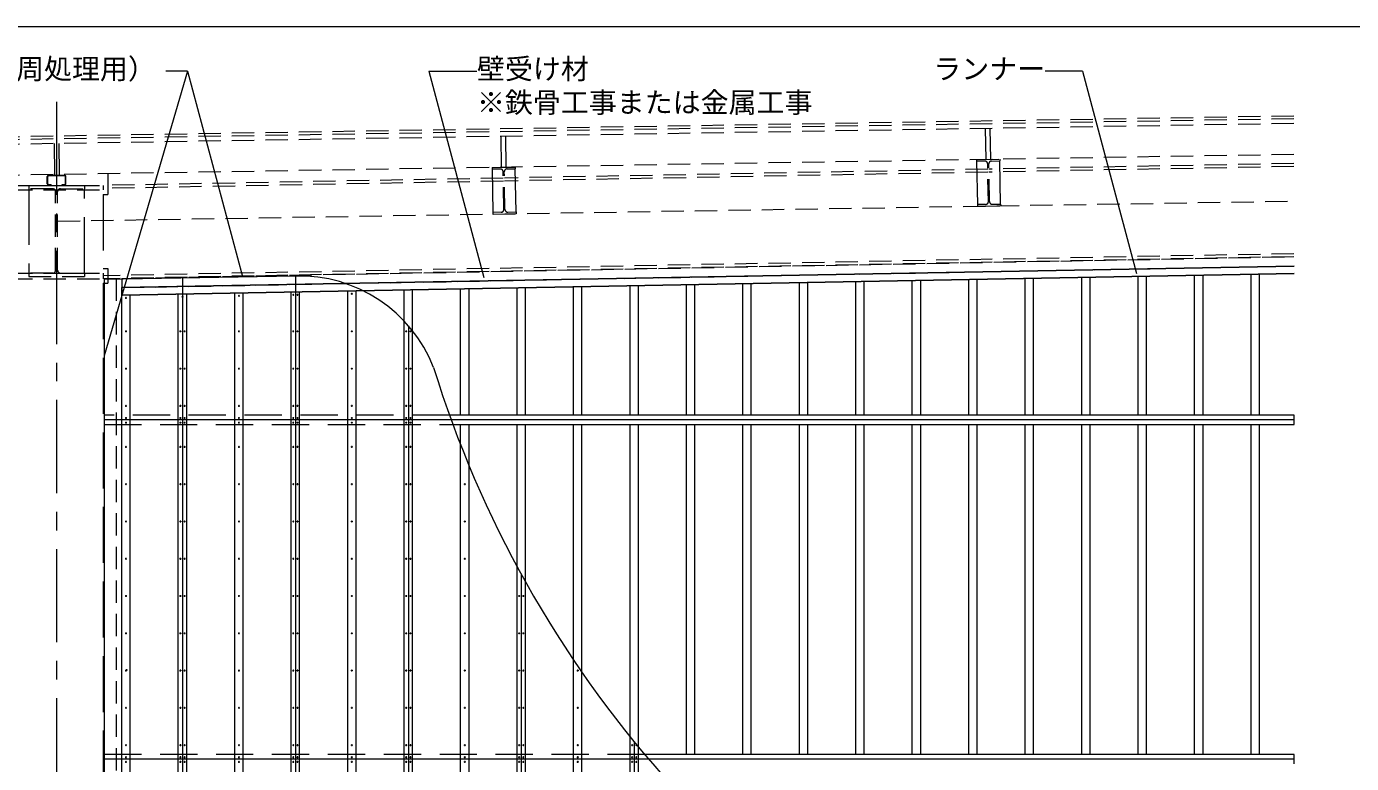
# Model space of a CAD drawing. Units: millimetres on the paper, enlarged 120 times, with parts at other scales. Extents: x -23400 to 38824, y -71984 to 16500.
# Drawn here: x -15377 to -6845, y 5756 to 10501 of the extents above; entities that cross this region are included whole.
import ezdxf
from ezdxf.enums import TextEntityAlignment as Align

# ---------------------------------------------------------------- set-up
doc = ezdxf.new("R2010")
doc.units = ezdxf.units.MM
doc.header["$LTSCALE"] = 120
for name, pattern in [('CHAIN1', [8, 5, -1, 1, -1]), ('DASHED1', [1.8, 1.2, -0.6]), ('DASHED2', [3, 2, -1]), ('DASHED3', [4, 3, -1])]:
    doc.linetypes.add(name, pattern=pattern)
for name, color, linetype, lineweight in [('A-0_中心線', 4, 'CHAIN1', 9), ('A-2_スタッド', 3, 'Continuous', 18), ('A-3_ランナー', 2, 'Continuous', 25), ('A-4_補強材', 4, 'DASHED1', 9), ('A-6_文字・矢印', 7, 'Continuous', 18), ('A-9_躯体他', 4, 'DASHED1', 9), ('A-B_補強金具・金具・その他', 3, 'Continuous', 18), ('A-C_ビス・アンカーボルト・強調図形', 2, 'Continuous', 25), ('A-D_パネル', 4, 'Continuous', 9), ('F-3_ランナー', 4, 'Continuous', 9)]:
    doc.layers.add(name, color=color, linetype=linetype, lineweight=lineweight)
doc.styles.add('ＭＳ ゴシック', font='')
doc.styles.get('ＭＳ ゴシック').set_extended_font_data('MS Gothic')

msp = doc.modelspace()

# ---------------------------------------------------------------- linework, layer by layer
at = {"layer": 'A-0_中心線'}
msp.add_line((-15183.3, 10016.5), (-15183.3, 520), dxfattribs=at)
at = {"layer": 'A-2_スタッド'}
for p, q in [((-8945.7, 7998.1), (-8945.7, 8878.7)), ((-8891.7, 7998.1), (-8891.7, 8879.7)), ((-8582.1, 7998.1), (-8582.1, 8885.4)), ((-8528.1, 7998.1), (-8528.1, 8886.4)), ((-8218.5, 7998.1), (-8218.5, 8892.2)), ((-8164.5, 7998.1), (-8164.5, 8893.2)), ((-7854.9, 7998.1), (-7854.9, 8898.9)), ((-7800.9, 7998.1), (-7800.9, 8899.9)), ((-7491.3, 7998.1), (-7491.3, 8905.6)), ((-7437.3, 7998.1), (-7437.3, 8906.6)), ((-13672.5, 1458.1), (-13672.5, 8791.5)), ((-13618.5, 1458.1), (-13618.5, 8792.5)), ((-13308.9, 1458.1), (-13308.9, 8798.3)), ((-13254.9, 1458.1), (-13254.9, 8799.3)), ((-12945.3, 1458.1), (-12945.3, 8805)), ((-12891.3, 1458.1), (-12891.3, 8806)), ((-12581.7, 7998.1), (-12581.7, 8811.7)), ((-12527.7, 7998.1), (-12527.7, 8812.7)), ((-12218.1, 7998.1), (-12218.1, 8818.4)), ((-12164.1, 7998.1), (-12164.1, 8819.4)), ((-11854.5, 7998.1), (-11854.5, 8825.1)), ((-11800.5, 7998.1), (-11800.5, 8826.1)), ((-11490.9, 7998.1), (-11490.9, 8831.8)), ((-11436.9, 7998.1), (-11436.9, 8832.8)), ((-11127.3, 7998.1), (-11127.3, 8838.5)), ((-11073.3, 7998.1), (-11073.3, 8839.5)), ((-10763.7, 7998.1), (-10763.7, 8845.2)), ((-10709.7, 7998.1), (-10709.7, 8846.2)), ((-10400.1, 7998.1), (-10400.1, 8851.9)), ((-10346.1, 7998.1), (-10346.1, 8852.9)), ((-10036.5, 7998.1), (-10036.5, 8858.6)), ((-9982.5, 7998.1), (-9982.5, 8859.6)), ((-9672.9, 7998.1), (-9672.9, 8865.3)), ((-9618.9, 7998.1), (-9618.9, 8866.3)), ((-9309.3, 7998.1), (-9309.3, 8872)), ((-9255.3, 7998.1), (-9255.3, 8873)), ((-14763.3, 1458.1), (-14763.3, 8771.4)), ((-14709.3, 1458.1), (-14709.3, 8772.4)), ((-14399.7, 1458.1), (-14399.7, 8778.1)), ((-14345.7, 1458.1), (-14345.7, 8779.1)), ((-14036.1, 1458.1), (-14036.1, 8784.8)), ((-13982.1, 1458.1), (-13982.1, 8785.8)), ((-12581.7, 1458.1), (-12581.7, 7938.1)), ((-12527.7, 1458.1), (-12527.7, 7938.1)), ((-12218.1, 1458.1), (-12218.1, 7938.1)), ((-12164.1, 1458.1), (-12164.1, 7938.1)), ((-11854.5, 1458.1), (-11854.5, 7938.1)), ((-11800.5, 1458.1), (-11800.5, 7938.1)), ((-11490.9, 1458.1), (-11490.9, 7938.1)), ((-11436.9, 1458.1), (-11436.9, 7938.1)), ((-11127.3, 5814.1), (-11127.3, 7938.1)), ((-11073.3, 5814.1), (-11073.3, 7938.1)), ((-10763.7, 5814.1), (-10763.7, 7938.1)), ((-10709.7, 5814.1), (-10709.7, 7938.1)), ((-10400.1, 5814.1), (-10400.1, 7938.1)), ((-10346.1, 5814.1), (-10346.1, 7938.1)), ((-10036.5, 5814.1), (-10036.5, 7938.1)), ((-9982.5, 5814.1), (-9982.5, 7938.1)), ((-9672.9, 5814.1), (-9672.9, 7938.1)), ((-9618.9, 5814.1), (-9618.9, 7938.1)), ((-9309.3, 5814.1), (-9309.3, 7938.1)), ((-9255.3, 5814.1), (-9255.3, 7938.1)), ((-8945.7, 5814.1), (-8945.7, 7938.1)), ((-8891.7, 5814.1), (-8891.7, 7938.1)), ((-8582.1, 5814.1), (-8582.1, 7938.1)), ((-8528.1, 5814.1), (-8528.1, 7938.1)), ((-8218.5, 5814.1), (-8218.5, 7938.1)), ((-8164.5, 5814.1), (-8164.5, 7938.1)), ((-7854.9, 5814.1), (-7854.9, 7938.1)), ((-7800.9, 5814.1), (-7800.9, 7938.1)), ((-7491.3, 5814.1), (-7491.3, 7938.1)), ((-7437.3, 5814.1), (-7437.3, 7938.1))]:
    msp.add_line(p, q, dxfattribs=at)
at = {"layer": 'A-3_ランナー'}
msp.add_line((-7213.5, 8910.7), (-14762.4, 8771.4), dxfattribs=at)
msp.add_lwpolyline([(-7214.4, 8958.7), (-14763.3, 8819.4), (-14762.4, 8771.4)], dxfattribs=at)
at = {"layer": 'A-4_補強材'}
for p, q in [((-14763.3, 8879.4), (-7215.5, 9018.7)), ((-14763.3, 8819.4), (-7214.4, 8958.7)), ((-14763.3, 8879.4), (-14763.3, 8819.4))]:
    msp.add_line(p, q, dxfattribs=at)
at = {"layer": 'A-6_文字・矢印'}
for p, q in [((-14340.4, 10212.5), (-14876.7, 8380)), ((-14340.4, 10212.5), (-14479.5, 10212.5)), ((-14340.4, 10212.5), (-13986.6, 8892)), ((-12787.3, 10212.5), (-12476.5, 10212.5)), ((-12787.3, 10212.5), (-12431.7, 8885.3)), ((-8577.9, 10212.5), (-8817.9, 10212.5)), ((-8577.9, 10212.5), (-8228.9, 8910.1))]:
    msp.add_line(p, q, dxfattribs=at)
at = {"layer": 'A-9_躯体他'}
for p, q in [((-7215.5, 9924.1), (-16653.3, 9771.1)), ((-7215.5, 9906.1), (-16653.3, 9753.1)), ((-7215.5, 9876.1), (-16653.3, 9723.1)), ((-7215.5, 9676.9), (-16653.3, 9523.9)), ((-9259.5, 9643.6), (-9109.5, 9646.4)), ((-9259.5, 9643.6), (-9259.3, 9632.8)), ((-9109.5, 9646.4), (-9109.3, 9635.6)), ((-12379.6, 9593), (-12229.6, 9595.8)), ((-12379.6, 9593), (-12379.4, 9582.2)), ((-12326, 9583.2), (-12379.4, 9582.2)), ((-12303.2, 9323.2), (-12307.7, 9565.5)), ((-12296, 9323.3), (-12300.5, 9565.7)), ((-9186.9, 9582.4), (-12299.7, 9525)), ((-9186.6, 9563.2), (-12299.4, 9505.8)), ((-12282.8, 9584), (-12229.4, 9585)), ((-12229.6, 9595.8), (-12229.4, 9585)), ((-9205.9, 9633.8), (-9259.3, 9632.8)), ((-9183.1, 9373.8), (-9187.5, 9616.1)), ((-9175.9, 9373.9), (-9180.3, 9616.3)), ((-7215.5, 9618.8), (-9179.7, 9582.5)), ((-7215.5, 9599.6), (-9179.4, 9563.3)), ((-9162.7, 9634.6), (-9109.3, 9635.6)), ((-15483.3, 9477.3), (-14883.3, 9477.3)), ((-15003.3, 9477.3), (-15003.3, 9455.7)), ((-12306.9, 9524.9), (-14883.3, 9477.3)), ((-14883.3, 9477.3), (-14883.3, 9448.5)), ((-12306.6, 9505.7), (-14883, 9458.1)), ((-15483.3, 9448.5), (-14883.3, 9448.5)), ((-15207.9, 9455.7), (-15363.3, 9455.7)), ((-15189.9, 8931.3), (-15189.9, 9437.7)), ((-15176.7, 8931.3), (-15176.7, 9437.7)), ((-15158.7, 9455.7), (-15003.3, 9455.7)), ((-15176.7, 9248), (-7215.5, 9377)), ((-12320.9, 9304.8), (-12374.3, 9303.9)), ((-12374.3, 9303.9), (-12374.1, 9293.1)), ((-12277.7, 9305.6), (-12224.3, 9306.6)), ((-12224.3, 9306.6), (-12224.1, 9295.8)), ((-9200.7, 9355.4), (-9254.1, 9354.5)), ((-9254.1, 9354.5), (-9253.9, 9343.7)), ((-9253.9, 9343.7), (-9104, 9346.4)), ((-9157.5, 9356.2), (-9104.2, 9357.2)), ((-9104.2, 9357.2), (-9104, 9346.4)), ((-12374.1, 9293.1), (-12224.1, 9295.8)), ((-7215.5, 9037.9), (-14883.3, 8896.4)), ((-7215.5, 9018.7), (-14883.3, 8877.2)), ((-15483.3, 8913.3), (-14883.3, 8913.3)), ((-15483.3, 8877.3), (-14883.3, 8877.3)), ((-15207.9, 8913.3), (-15363.3, 8913.3)), ((-15363.3, 8913.3), (-15363.3, 8891.7)), ((-15363.3, 8891.7), (-15003.3, 8891.7)), ((-15003.3, 8913.3), (-15003.3, 8891.7)), ((-14883.3, 8913.3), (-14883.3, 8877.3)), ((-14799.3, 8878.8), (-14799.3, 1410.1))]:
    msp.add_line(p, q, dxfattribs=at)
at = {"layer": 'A-9_躯体他', "linetype": 'DASHED3'}
for p, q in [((-9203.1, 9843.9), (-9199.5, 9644.7)), ((-9173.2, 9844.4), (-9169.5, 9645.3)), ((-15199.9, 9746.7), (-15196.2, 9547.5)), ((-15169.9, 9747.2), (-15166.2, 9548.1)), ((-12323.3, 9793.3), (-12319.6, 9594.2)), ((-12293.3, 9793.8), (-12289.6, 9594.7)), ((-12379.4, 9582.2), (-12374.3, 9303.9)), ((-12224.3, 9306.6), (-12229.4, 9585)), ((-9259.3, 9632.8), (-9254.1, 9354.5)), ((-9104.2, 9357.2), (-9109.3, 9635.6)), ((-14853.3, 9553.1), (-14853.3, 9418.5)), ((-15363.3, 9455.7), (-15363.3, 8913.3)), ((-15003.3, 8913.3), (-15003.3, 9455.7)), ((-14883.3, 9418.5), (-14853.3, 9418.5)), ((-14883.3, 8847.3), (-14853.3, 8847.3)), ((-14883.3, 8847.3), (-14883.3, 1410.1))]:
    msp.add_line(p, q, dxfattribs=at)
at = {"layer": 'A-9_躯体他', "linetype": 'Continuous'}
for p, q in [((-15363.3, 9477.3), (-15363.3, 9455.7)), ((-15363.3, 9477.3), (-15003.3, 9477.3)), ((-15243.3, 9487.7), (-15243.3, 9535.7)), ((-15240.6, 9487.7), (-15240.6, 9535.7)), ((-15129.3, 9541.7), (-15237.3, 9541.7)), ((-15129.3, 9539), (-15237.3, 9539)), ((-15237.3, 9484.5), (-15219.3, 9484.5)), ((-15237.3, 9481.7), (-15219.3, 9481.7)), ((-15219.3, 9481.7), (-15219.3, 9484.5)), ((-15147.3, 9481.7), (-15147.3, 9484.5)), ((-15147.3, 9484.5), (-15129.3, 9484.5)), ((-15147.3, 9481.7), (-15129.3, 9481.7)), ((-15126.1, 9487.7), (-15126.1, 9535.7)), ((-15123.3, 9487.7), (-15123.3, 9535.7)), ((-15158.7, 8913.3), (-15003.3, 8913.3))]:
    msp.add_line(p, q, dxfattribs=at)
at = {"layer": 'A-9_躯体他', "linetype": 'DASHED3'}
msp.add_lwpolyline([(-14883.3, 9418.5), (-14883.3, 8943.3), (-14853.3, 8943.3), (-14853.3, 8847.3)], dxfattribs=at)
at = {"layer": 'A-9_躯体他'}
for centre, start, end in [((-12325.7, 9565.2), 1.05678, 91.05678), ((-12282.5, 9566), 91.05678, 181.05678), ((-9205.5, 9615.8), 1.05678, 91.05678), ((-9162.3, 9616.6), 91.05678, 181.05678), ((-15207.9, 9437.7), 0, 90), ((-15158.7, 9437.7), 90, 180), ((-12321.2, 9322.8), 271.05678, 1.05678), ((-12278, 9323.6), 181.05678, 271.05678), ((-9201.1, 9373.4), 271.05678, 1.05678), ((-9157.9, 9374.2), 181.05678, 271.05678), ((-15207.9, 8931.3), 270, 0), ((-15158.7, 8931.3), 180, 270)]:
    msp.add_arc(centre, 18, start, end, dxfattribs=at)
at = {"layer": 'A-9_躯体他', "linetype": 'Continuous'}
for centre, radius, start, end in [((-15237.3, 9535.7), 6, 90, 180), ((-15237.3, 9487.7), 6, 180, 270), ((-15237.3, 9535.7), 3.24, 90, 180), ((-15237.3, 9487.7), 3.24, 180, 270), ((-15129.3, 9535.7), 6, 0, 90), ((-15129.3, 9535.7), 3.24, 0, 90), ((-15129.3, 9487.7), 3.24, 270, 0), ((-15129.3, 9487.7), 6, 270, 0)]:
    msp.add_arc(centre, radius, start, end, dxfattribs=at)
at = {"layer": 'A-B_補強金具・金具・その他', "color": 4, "linetype": 'DASHED2', "lineweight": 9}
for p, q in [((-14877.3, 8001.7), (-14877.3, 7941.7)), ((-14877.3, 5817.7), (-14877.3, 5757.7))]:
    msp.add_line(p, q, dxfattribs=at)
at = {"layer": 'A-B_補強金具・金具・その他', "linetype": 'DASHED2'}
for p, q in [((-12653, 7998.1), (-14877.3, 7998.1)), ((-14877.3, 7938.1), (-12631.1, 7938.1)), ((-11396.6, 5814.1), (-14877.3, 5814.1))]:
    msp.add_line(p, q, dxfattribs=at)
at = {"layer": 'A-B_補強金具・金具・その他'}
for p, q in [((-7213.5, 7998.1), (-12653, 7998.1)), ((-7213.5, 7968.1), (-12653, 7968.1)), ((-7213.5, 5814.1), (-11396.6, 5814.1)), ((-7213.5, 5754.1), (-7213.5, 5814.1)), ((-7213.5, 5784.1), (-11371.2, 5784.1))]:
    msp.add_line(p, q, dxfattribs=at)
msp.add_lwpolyline([(-12631.1, 7938.1), (-7213.5, 7938.1), (-7213.5, 7998.1)], dxfattribs=at)
at = {"layer": 'A-C_ビス・アンカーボルト・強調図形'}
for centre in [(-14736.3, 8753.4), (-14372.7, 8760.1), (-14009.1, 8766.8), (-13659, 8773.5), (-13632, 8773.5), (-13281.9, 8780.3), (-14736.3, 8538.1), (-14386.2, 8538.1), (-14359.2, 8538.1), (-14009.1, 8538.1), (-13659, 8538.1), (-13632, 8538.1), (-13281.9, 8538.1), (-12931.8, 8538.1), (-12904.8, 8538.1), (-14736.3, 8298.1), (-14386.2, 8298.1), (-14359.2, 8298.1), (-14009.1, 8298.1), (-13659, 8298.1), (-13632, 8298.1), (-13281.9, 8298.1), (-12931.8, 8298.1), (-12904.8, 8298.1), (-14736.3, 8058.1), (-14386.2, 8058.1), (-14359.2, 8058.1), (-14009.1, 8058.1), (-13659, 8058.1), (-13632, 8058.1), (-13281.9, 8058.1), (-12931.8, 8058.1), (-12904.8, 8058.1), (-14736.3, 7980.1), (-14736.3, 7950.1), (-14386.2, 7980.1), (-14386.2, 7950.1), (-14359.2, 7980.1), (-14359.2, 7950.1), (-14009.1, 7980.1), (-14009.1, 7950.1), (-13659, 7980.1), (-13659, 7950.1), (-13632, 7980.1), (-13632, 7950.1), (-13281.9, 7980.1), (-13281.9, 7950.1), (-12931.8, 7980.1), (-12931.8, 7950.1), (-12904.8, 7980.1), (-12904.8, 7950.1), (-14736.3, 7794.1), (-14386.2, 7794.1), (-14359.2, 7794.1), (-14009.1, 7794.1), (-13659, 7794.1), (-13632, 7794.1), (-13281.9, 7794.1), (-12931.8, 7794.1), (-12904.8, 7794.1), (-14736.3, 7554.1), (-14386.2, 7554.1), (-14359.2, 7554.1), (-14009.1, 7554.1), (-13659, 7554.1), (-13632, 7554.1), (-13281.9, 7554.1), (-12931.8, 7554.1), (-12904.8, 7554.1), (-12554.7, 7554.1), (-14736.3, 7314.1), (-14386.2, 7314.1), (-14359.2, 7314.1), (-14009.1, 7314.1), (-13659, 7314.1), (-13632, 7314.1), (-13281.9, 7314.1), (-12931.8, 7314.1), (-12904.8, 7314.1), (-12554.7, 7314.1), (-14736.3, 7074.1), (-14386.2, 7074.1), (-14359.2, 7074.1), (-14009.1, 7074.1), (-13659, 7074.1), (-13632, 7074.1), (-13281.9, 7074.1), (-12931.8, 7074.1), (-12904.8, 7074.1), (-12554.7, 7074.1), (-14736.3, 6834.1), (-14386.2, 6834.1), (-14359.2, 6834.1), (-14009.1, 6834.1), (-13659, 6834.1), (-13632, 6834.1), (-13281.9, 6834.1), (-12931.8, 6834.1), (-12904.8, 6834.1), (-12554.7, 6834.1), (-12204.6, 6834.1), (-12177.6, 6834.1), (-14736.3, 6594.1), (-14386.2, 6594.1), (-14359.2, 6594.1), (-14009.1, 6594.1), (-13659, 6594.1), (-13632, 6594.1), (-13281.9, 6594.1), (-12931.8, 6594.1), (-12904.8, 6594.1), (-12554.7, 6594.1), (-12204.6, 6594.1), (-12177.6, 6594.1), (-14736.3, 6354.1), (-14732.7, 6357.7), (-14386.2, 6354.1), (-14359.2, 6354.1), (-14009.1, 6354.1), (-13659, 6354.1), (-13632, 6354.1), (-13281.9, 6354.1), (-12931.8, 6354.1), (-12904.8, 6354.1), (-12554.7, 6354.1), (-12204.6, 6354.1), (-12177.6, 6354.1), (-11827.5, 6354.1), (-14736.3, 6114.1), (-14386.2, 6114.1), (-14359.2, 6114.1), (-14009.1, 6114.1), (-13659, 6114.1), (-13632, 6114.1), (-13281.9, 6114.1), (-12931.8, 6114.1), (-12904.8, 6114.1), (-12554.7, 6114.1), (-12204.6, 6114.1), (-12177.6, 6114.1), (-11827.5, 6114.1), (-14736.3, 5874.1), (-14386.2, 5874.1), (-14359.2, 5874.1), (-14009.1, 5874.1), (-13659, 5874.1), (-13632, 5874.1), (-13281.9, 5874.1), (-12931.8, 5874.1), (-12904.8, 5874.1), (-12554.7, 5874.1), (-12204.6, 5874.1), (-12177.6, 5874.1), (-11827.5, 5874.1), (-11477.4, 5874.1), (-11450.4, 5874.1), (-14736.3, 5796.1), (-14736.3, 5766.1), (-14386.2, 5796.1), (-14386.2, 5766.1), (-14359.2, 5796.1), (-14359.2, 5766.1), (-14009.1, 5796.1), (-14009.1, 5766.1), (-13659, 5796.1), (-13659, 5766.1), (-13632, 5796.1), (-13632, 5766.1), (-13281.9, 5796.1), (-13281.9, 5766.1), (-12931.8, 5796.1), (-12931.8, 5766.1), (-12904.8, 5796.1), (-12904.8, 5766.1), (-12554.7, 5796.1), (-12554.7, 5766.1), (-12204.6, 5796.1), (-12204.6, 5766.1), (-12177.6, 5796.1), (-12177.6, 5766.1), (-11827.5, 5796.1), (-11827.5, 5766.1), (-11477.4, 5796.1), (-11477.4, 5766.1), (-11450.4, 5796.1), (-11450.4, 5766.1)]:
    msp.add_circle(centre, 2.4, dxfattribs=at)
at = {"layer": 'A-D_パネル'}
for p, q in [((-13645.5, 8894.1), (-14877.3, 8871.3)), ((-14372.7, 8880.7), (-14372.7, 1416.1)), ((-13645.5, 8894.1), (-13645.5, 1416.1)), ((-14877.3, 8871.3), (-14877.3, 1416.1)), ((-12918.3, 8574.6), (-12918.3, 1416.1)), ((-12642.2, 7968.1), (-14877.3, 7968.1)), ((-12191.1, 6974.2), (-12191.1, 1416.1)), ((-11463.9, 5895.4), (-11463.9, 1416.1)), ((-11371.2, 5784.1), (-14877.3, 5784.1))]:
    msp.add_line(p, q, dxfattribs=at)
for centre, radius, start, end in [((-13618.5, 7968.1), 926.4, 21.40438, 91.67015), ((-5910.5, 10423.6), 7165.6, 197.18768, 221.44141)]:
    msp.add_arc(centre, radius, start, end, dxfattribs=at)
at = {"layer": 'F-3_ランナー', "color": 3, "lineweight": 18}
msp.add_line((-22914.5, 10500.8), (-234.5, 10500.8), dxfattribs=at)

# ---------------------------------------------------------------- texts
at = {"layer": 'A-6_文字・矢印', "style": 'ＭＳ ゴシック'}
for s, p in [('充填材（四周処理用）', (-16344.6, 10122.5)), ('壁受け材', (-12476.5, 10122.5)), ('ランナー', (-9537.9, 10122.5)), ('※鉄骨工事または金属工事', (-12476.5, 9906.5))]:
    msp.add_text(s, height=132, dxfattribs=at).set_placement(p, align=Align.BOTTOM_LEFT)

doc.saveas('drawing.dxf')
